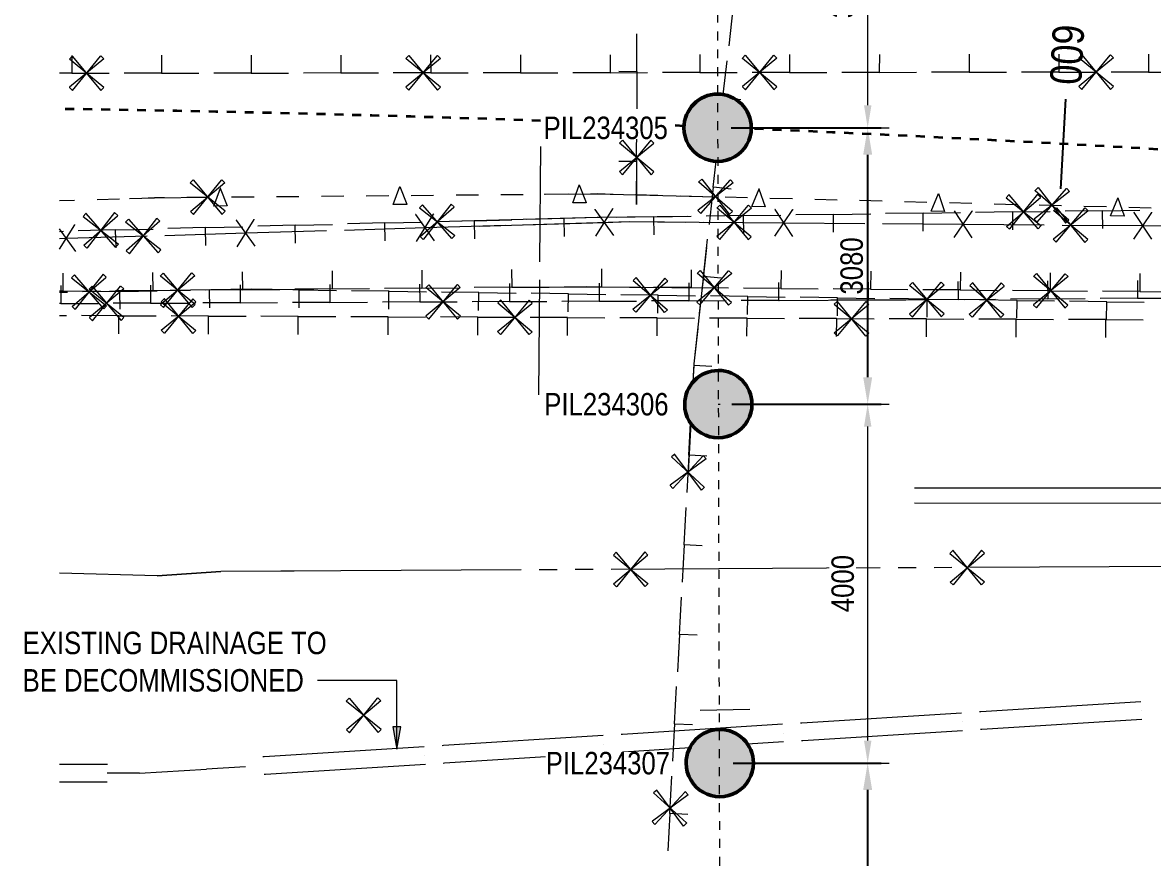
# Model space of a CAD drawing. Header units: metres. Extents: x 565 to 597, y 2 to 1696.
# Drawn here: x 569.03 to 581.63, y 1670.31 to 1679.62 of the extents above; entities that cross this region are included whole.
import ezdxf

# ---------------------------------------------------------------- set-up
doc = ezdxf.new("R2010")
doc.units = ezdxf.units.M
for name, pattern in [('ControlLine', [0.02, 0.0125, -0.0025, 0.0025, -0.0025]), ('JacobsDash', [0.0045, 0.003, -0.0015]), ('JacobsGridLine', [0.0145, 0.01, -0.001, 0.0025, -0.001])]:
    doc.linetypes.add(name, pattern=pattern)
doc.layers.get('Defpoints').update_dxf_attribs({"color": 41})
for name, color, linetype, lineweight in [('D-BDGE', 7, 'Continuous', 13), ('D-BDGE-FNDN', 7, 'Continuous', 50), ('D-BDGE-FNDN-PILE-CONC', 7, 'Continuous', 50), ('D-ENHA-GEN-LINE', 7, 'Continuous', 9), ('D-ENHA-GEN-LINE-GRIDS', 7, 'Continuous', 9), ('D-ENHA-TEXT', 7, 'Continuous', 9), ('D-ENHA-TEXT-DIMS', 7, 'Continuous', 9), ('D-ENHA-TEXT-TAG', 7, 'Continuous', 18)]:
    doc.layers.add(name, color=color, linetype=linetype, lineweight=lineweight)
doc.styles.add('Arial Narrow', font='ARIALN.TTF', dxfattribs={"height": 0.35})
doc.styles.add('Arial Narrow_1', font='ARIALN.TTF', dxfattribs={"height": 0.25})
doc.dimstyles.new('____ddd____', dxfattribs={"dimscale": 0.3048, "dimtxt": 0.255858, "dimasz": 0.984252, "dimexe": 0.492126, "dimexo": 0.328084, "dimgap": 0.164042, "dimtad": 1, "dimdec": 0, "dimlfac": 1000, "dimzin": 0, "dimdsep": 46, "dimtxsty": 'Arial Narrow_1', "dimsah": 1, "dimcen": 0.09, "dimaunit": 1, "dimadec": 4, "dimazin": 0, "dimtfac": 1, "dimtdec": 4, "dimtix": 1, "dimtmove": 0, "dimatfit": 3, "dimfxl": 1, "dimtvp": 1, "dimtolj": 1, "dimtzin": 0, "dimarcsym": 2})
doc.dimstyles.new('Dimension_Standard_O__mm_', dxfattribs={"dimscale": 0.3048, "dimtxt": 0.255858, "dimasz": 0.82021, "dimexe": 0.787402, "dimexo": 0.492126, "dimgap": 0.492126, "dimtad": 1, "dimdec": 0, "dimlfac": 1000, "dimzin": 0, "dimdsep": 46, "dimtxsty": 'Arial Narrow_1', "dimsah": 1, "dimcen": 0.09, "dimaunit": 1, "dimadec": 4, "dimazin": 0, "dimtfac": 1, "dimtdec": 4, "dimtix": 1, "dimtmove": 0, "dimatfit": 3, "dimfxl": 1, "dimtvp": 1, "dimtfill": 1, "dimtolj": 1, "dimtzin": 0, "dimlwd": 18, "dimlwe": 18, "dimarcsym": 2})

# ---------------------------------------------------------------- blocks, each defined once
blk = doc.blocks.new('T2DPAA-T2D-PWA-RW-M2D-000002_ControlLinesMinor_rvt-1-DRG-2871051 - FOUNDATION LAYOUT')
at = {"layer": 'D-BDGE', "color": 150, "linetype": 'ControlLine', "lineweight": 35, "true_color": 0x0080ff}
for start, end in [(87.72098, 89.14591), (84.59299, 87.56794)]:
    blk.add_arc((565.271, 1398.69), 280, start, end, dxfattribs=at)
at = {"layer": 'D-ENHA-GEN-LINE', "color": 150, "lineweight": 25, "true_color": 0x0080ff}
blk.add_line((580.656, 1678.768), (580.601, 1677.769), dxfattribs=at)
at = {"layer": 'D-ENHA-GEN-LINE', "color": 150, "lineweight": 18, "true_color": 0x0080ff, "insert": (580.866, 1679.589), "char_height": 0.35, "width": 0.81772, "attachment_point": 1, "rotation": 266.8559, "style": 'Arial Narrow'}
blk.add_mtext('600', dxfattribs=at)
blk = doc.blocks.new('T2DPAA-T2D-PWA-SU-M2D-000003_250_dwg-40806560-DRG-2871051 - FOUNDATION LAYOUT')
at = {"color": 31, "lineweight": 18, "true_color": 0xffc388}
for p, q in [((22.499, 1587.647), (22.488, 1587.23)), ((27.175, 1587.325), (27.59, 1587.36)), ((21.49, 1586.864), (21.457, 1587.279)), ((25.182, 1587.159), (25.597, 1587.193)), ((26.178, 1587.242), (26.593, 1587.277)), ((22.473, 1586.685), (22.483, 1587.064)), ((24.185, 1587.075), (24.6, 1587.11)), ((22.192, 1586.909), (22.607, 1586.943)), ((23.189, 1586.992), (23.604, 1587.027)), ((21.196, 1586.825), (21.611, 1586.86)), ((19.203, 1586.658), (19.618, 1586.693)), ((20.199, 1586.742), (20.615, 1586.777)), ((18.206, 1586.575), (18.622, 1586.61)), ((22.672, 1586.642), (22.613, 1586.644)), ((16.213, 1586.408), (16.629, 1586.443)), ((17.21, 1586.492), (17.625, 1586.526)), ((15.217, 1586.325), (15.632, 1586.36)), ((21.571, 1585.867), (21.538, 1586.283)), ((26.791, 1585.743), (26.376, 1585.703)), ((22.445, 1585.648), (22.434, 1585.231)), ((24.8, 1585.552), (24.385, 1585.512)), ((25.795, 1585.647), (25.381, 1585.608)), ((23.805, 1585.456), (23.39, 1585.416)), ((22.809, 1585.36), (22.394, 1585.32)), ((21.814, 1585.264), (21.399, 1585.224)), ((19.825, 1585.056), (19.411, 1585.011)), ((18.831, 1584.949), (18.416, 1584.904)), ((17.837, 1584.841), (17.422, 1584.796)), ((26.281, 1584.805), (26.697, 1584.836)), ((27.26, 1584.802), (27.675, 1584.839)), ((27.278, 1584.879), (27.694, 1584.909)), ((16.842, 1584.733), (16.428, 1584.688)), ((24.287, 1584.659), (24.702, 1584.689)), ((25.284, 1584.732), (25.699, 1584.762)), ((25.924, 1584.668), (25.508, 1584.64)), ((26.264, 1584.714), (26.679, 1584.751)), ((26.921, 1584.736), (26.506, 1584.708)), ((15.226, 1584.558), (15.268, 1584.563)), ((15.848, 1584.625), (15.434, 1584.581)), ((22.292, 1584.512), (22.708, 1584.542)), ((22.419, 1584.648), (22.407, 1584.232)), ((23.289, 1584.585), (23.705, 1584.616)), ((24.926, 1584.601), (24.51, 1584.572)), ((25.268, 1584.625), (25.683, 1584.662)), ((22.931, 1584.465), (22.515, 1584.437)), ((23.275, 1584.45), (23.691, 1584.486)), ((23.928, 1584.533), (23.513, 1584.505)), ((25.931, 1584.458), (25.516, 1584.425)), ((26.928, 1584.536), (26.513, 1584.504)), ((19.303, 1584.26), (19.718, 1584.298)), ((20.299, 1584.351), (20.714, 1584.388)), ((20.936, 1584.33), (20.52, 1584.302)), ((21.283, 1584.277), (21.698, 1584.313)), ((21.933, 1584.398), (21.517, 1584.369)), ((22.279, 1584.364), (22.694, 1584.4)), ((23.937, 1584.301), (23.522, 1584.269)), ((24.934, 1584.38), (24.519, 1584.347)), ((18.307, 1584.169), (18.722, 1584.207)), ((18.94, 1584.195), (18.524, 1584.166)), ((19.938, 1584.262), (19.522, 1584.234)), ((20.287, 1584.19), (20.702, 1584.227)), ((22.941, 1584.223), (22.525, 1584.191)), ((16.946, 1584.045), (16.531, 1584.004)), ((17.311, 1584.078), (17.726, 1584.116)), ((17.943, 1584.127), (17.527, 1584.099)), ((18.294, 1584.017), (18.71, 1584.053)), ((19.291, 1584.104), (19.706, 1584.14)), ((20.947, 1584.067), (20.531, 1584.034)), ((21.944, 1584.145), (21.528, 1584.112)), ((15.32, 1583.897), (15.735, 1583.934)), ((15.951, 1583.947), (15.536, 1583.907)), ((16.315, 1583.987), (16.73, 1584.025)), ((17.298, 1583.931), (17.713, 1583.967)), ((19.95, 1583.988), (19.535, 1583.956)), ((15.282, 1583.882), (15.37, 1583.89)), ((15.306, 1583.757), (15.721, 1583.793)), ((16.302, 1583.844), (16.717, 1583.88)), ((17.956, 1583.832), (17.541, 1583.799)), ((18.953, 1583.91), (18.538, 1583.877)), ((15.962, 1583.675), (15.547, 1583.642)), ((16.959, 1583.753), (16.544, 1583.721)), ((15.303, 1583.623), (15.381, 1583.629)), ((22.422, 1582.649), (22.434, 1582.233)), ((22.451, 1581.65), (22.463, 1581.233)), ((22.479, 1580.65), (22.491, 1580.233)), ((22.508, 1579.65), (22.52, 1579.234)), ((22.537, 1578.651), (22.549, 1578.234))]:
    blk.add_line(p, q, dxfattribs=at)
at = {"color": 161, "lineweight": 18, "true_color": 0x88a5ff}
for p, q in [((20.49, 1585.941), (20.585, 1584.66)), ((20.6, 1584.461), (20.695, 1583.181))]:
    blk.add_line(p, q, dxfattribs=at)
at = {"color": 23, "lineweight": 18, "true_color": 0xd58888}
for p, q in [((27.08, 1585.806), (27.329, 1585.82)), ((24.584, 1585.664), (24.833, 1585.678)), ((25.083, 1585.692), (25.332, 1585.707)), ((25.582, 1585.721), (25.832, 1585.735)), ((26.081, 1585.749), (26.331, 1585.763)), ((26.58, 1585.777), (26.83, 1585.792)), ((22.587, 1585.55), (22.836, 1585.565)), ((23.086, 1585.579), (23.336, 1585.593)), ((23.585, 1585.607), (23.835, 1585.621)), ((24.084, 1585.636), (24.334, 1585.65)), ((20.591, 1585.417), (20.84, 1585.44)), ((21.588, 1585.494), (21.838, 1585.508)), ((22.088, 1585.522), (22.337, 1585.536)), ((19.098, 1585.28), (19.347, 1585.303)), ((19.596, 1585.326), (19.845, 1585.349)), ((20.094, 1585.372), (20.342, 1585.394)), ((18.102, 1585.189), (18.351, 1585.212)), ((18.6, 1585.235), (18.849, 1585.258)), ((16.608, 1585.053), (16.857, 1585.075)), ((17.106, 1585.098), (17.355, 1585.121)), ((17.604, 1585.144), (17.853, 1585.166)), ((15.198, 1584.9), (15.365, 1584.919)), ((15.614, 1584.947), (15.862, 1584.975)), ((15.424, 1584.349), (15.224, 1584.587))]:
    blk.add_line(p, q, dxfattribs=at)
at = {"color": 254, "lineweight": 18, "true_color": 0xffd2c3}
for p, q in [((29.508, 1582.863), (24.958, 1582.488)), ((24.969, 1582.327), (29.543, 1582.696))]:
    blk.add_line(p, q, dxfattribs=at)
at = {"color": 53, "lineweight": 18, "true_color": 0xc3c388}
for p, q in [((28.634, 1581.921), (25.645, 1581.658)), ((24.649, 1581.571), (21.661, 1581.308)), ((25.048, 1581.606), (24.848, 1581.588)), ((25.446, 1581.641), (25.247, 1581.623)), ((21.461, 1581.29), (21.262, 1581.273)), ((21.063, 1581.255), (20.864, 1581.238))]:
    blk.add_line(p, q, dxfattribs=at)
at = {"color": 213, "lineweight": 18, "true_color": 0xc388c3}
for p, q in [((27.679, 1580.225), (27.679, 1580.225)), ((25.7, 1579.936), (25.7, 1579.936)), ((23.721, 1579.648), (23.721, 1579.648)), ((23.735, 1579.55), (23.337, 1579.492)), ((21.742, 1579.359), (21.742, 1579.359)), ((19.763, 1579.07), (19.762, 1579.07)), ((17.783, 1578.781), (17.351, 1578.718)), ((16.245, 1578.682), (15.714, 1578.638)), ((16.612, 1578.613), (17.351, 1578.718)), ((16.612, 1578.613), (16.253, 1578.583)), ((16.261, 1578.485), (15.73, 1578.442))]:
    blk.add_line(p, q, dxfattribs=at)
at = {"color": 31, "lineweight": 18, "true_color": 0xffc388, "flags": 128}
for points in [[(26.161, 1587.441), (26.178, 1587.243), (26.178, 1587.242), (25.763, 1587.207)], [(27.158, 1587.525), (27.175, 1587.327), (27.175, 1587.325), (26.759, 1587.291)], [(25.165, 1587.358), (25.182, 1587.16), (25.182, 1587.159), (24.766, 1587.124)], [(23.172, 1587.191), (23.189, 1586.993), (23.189, 1586.992), (22.774, 1586.957)], [(24.169, 1587.275), (24.185, 1587.077), (24.185, 1587.075), (23.77, 1587.04)], [(22.176, 1587.108), (22.192, 1586.91), (22.192, 1586.909), (21.777, 1586.874)], [(20.183, 1586.941), (20.199, 1586.743), (20.199, 1586.742), (19.784, 1586.707)], [(21.179, 1587.024), (21.196, 1586.827), (21.196, 1586.825), (20.781, 1586.79)], [(19.186, 1586.858), (19.203, 1586.66), (19.203, 1586.658), (18.788, 1586.624)], [(21.291, 1586.848), (21.489, 1586.864), (21.49, 1586.864), (21.524, 1586.449)], [(17.193, 1586.691), (17.21, 1586.493), (17.21, 1586.492), (16.795, 1586.457)], [(18.19, 1586.774), (18.206, 1586.577), (18.206, 1586.575), (17.791, 1586.54)], [(16.197, 1586.608), (16.213, 1586.41), (16.213, 1586.408), (15.798, 1586.374)], [(15.2, 1586.524), (15.217, 1586.327), (15.217, 1586.325), (15.081, 1586.314)], [(22.645, 1585.642), (22.447, 1585.648), (22.445, 1585.648), (22.453, 1585.938)], [(21.372, 1585.851), (21.57, 1585.867), (21.571, 1585.867), (21.61, 1585.386)], [(25.814, 1585.448), (25.795, 1585.646), (25.795, 1585.647), (26.21, 1585.687)], [(26.81, 1585.544), (26.791, 1585.742), (26.791, 1585.743), (27.205, 1585.783)], [(24.819, 1585.353), (24.8, 1585.55), (24.8, 1585.552), (25.215, 1585.592)], [(23.824, 1585.257), (23.805, 1585.454), (23.805, 1585.456), (24.219, 1585.496)], [(21.833, 1585.065), (21.814, 1585.263), (21.814, 1585.264), (22.229, 1585.304)], [(22.828, 1585.161), (22.809, 1585.358), (22.809, 1585.36), (23.224, 1585.4)], [(21.233, 1585.208), (21.185, 1585.204), (20.819, 1585.164), (20.405, 1585.119)], [(19.846, 1584.857), (19.825, 1585.055), (19.825, 1585.056), (20.239, 1585.101)], [(20.84, 1584.965), (20.819, 1585.162), (20.819, 1585.164)], [(22.619, 1584.643), (22.42, 1584.648), (22.419, 1584.648), (22.43, 1585.065)], [(27.264, 1585.078), (27.278, 1584.88), (27.278, 1584.879), (26.863, 1584.848)], [(18.852, 1584.75), (18.831, 1584.947), (18.831, 1584.949), (19.245, 1584.993)], [(25.269, 1584.931), (25.284, 1584.733), (25.284, 1584.732), (24.868, 1584.701)], [(26.266, 1585.005), (26.281, 1584.807), (26.281, 1584.805), (25.865, 1584.775)], [(27.242, 1585.001), (27.26, 1584.804), (27.26, 1584.802), (26.845, 1584.765)], [(17.858, 1584.642), (17.837, 1584.839), (17.837, 1584.841), (18.251, 1584.886)], [(24.272, 1584.858), (24.286, 1584.66), (24.287, 1584.659), (23.871, 1584.628)], [(25.25, 1584.825), (25.268, 1584.627), (25.268, 1584.625), (24.853, 1584.588)], [(26.246, 1584.913), (26.264, 1584.715), (26.264, 1584.714), (25.849, 1584.677)], [(15.87, 1584.427), (15.848, 1584.624), (15.848, 1584.625), (16.263, 1584.67)], [(16.864, 1584.534), (16.843, 1584.732), (16.842, 1584.733), (17.257, 1584.778)], [(22.277, 1584.711), (22.292, 1584.513), (22.292, 1584.512), (21.876, 1584.481)], [(23.275, 1584.785), (23.289, 1584.587), (23.289, 1584.585), (22.874, 1584.555)], [(24.254, 1584.736), (24.271, 1584.539), (24.272, 1584.537), (23.857, 1584.501)], [(25.937, 1584.469), (25.924, 1584.667), (25.924, 1584.668), (26.339, 1584.696)], [(26.935, 1584.536), (26.922, 1584.734), (26.921, 1584.736), (27.337, 1584.764)], [(20.281, 1584.55), (20.299, 1584.352), (20.299, 1584.351), (19.884, 1584.313)], [(21.28, 1584.638), (21.295, 1584.44), (21.295, 1584.439)], [(22.262, 1584.563), (22.279, 1584.365), (22.279, 1584.364), (21.864, 1584.328)], [(23.258, 1584.65), (23.275, 1584.452), (23.275, 1584.45), (22.86, 1584.414)], [(23.942, 1584.333), (23.929, 1584.531), (23.928, 1584.533), (24.344, 1584.561)], [(24.272, 1584.537), (24.37, 1584.546), (24.687, 1584.574)], [(24.94, 1584.401), (24.926, 1584.599), (24.926, 1584.601), (25.342, 1584.629)], [(26.944, 1584.337), (26.928, 1584.535), (26.928, 1584.536), (27.344, 1584.569)], [(19.285, 1584.459), (19.303, 1584.261), (19.303, 1584.26), (18.888, 1584.222)], [(21.266, 1584.476), (21.283, 1584.279), (21.283, 1584.277), (20.868, 1584.241)], [(20.88, 1584.404), (21.132, 1584.427), (21.295, 1584.439), (21.71, 1584.469)], [(21.947, 1584.198), (21.933, 1584.396), (21.933, 1584.398), (22.349, 1584.426)], [(22.944, 1584.266), (22.931, 1584.464), (22.931, 1584.465), (23.347, 1584.493)], [(25.947, 1584.259), (25.931, 1584.457), (25.931, 1584.458), (26.347, 1584.491)], [(18.289, 1584.368), (18.307, 1584.171), (18.307, 1584.169), (17.892, 1584.131)], [(19.273, 1584.303), (19.291, 1584.105), (19.291, 1584.104), (18.876, 1584.068)], [(20.27, 1584.39), (20.287, 1584.192), (20.287, 1584.19), (19.872, 1584.154)], [(19.951, 1584.063), (19.938, 1584.261), (19.938, 1584.262), (20.354, 1584.29)], [(20.949, 1584.13), (20.936, 1584.328), (20.936, 1584.33), (21.351, 1584.358)], [(23.953, 1584.102), (23.938, 1584.3), (23.937, 1584.301), (24.353, 1584.334)], [(24.95, 1584.18), (24.934, 1584.378), (24.934, 1584.38), (25.35, 1584.412)], [(16.297, 1584.187), (16.315, 1583.989), (16.315, 1583.987), (15.9, 1583.95)], [(17.293, 1584.277), (17.311, 1584.08), (17.311, 1584.078), (16.896, 1584.04)], [(18.277, 1584.216), (18.294, 1584.019), (18.294, 1584.017), (17.879, 1583.981)], [(18.954, 1583.995), (18.94, 1584.193), (18.94, 1584.195), (19.356, 1584.223)], [(21.959, 1583.945), (21.944, 1584.143), (21.944, 1584.145), (22.359, 1584.177)], [(22.956, 1584.024), (22.941, 1584.222), (22.941, 1584.223), (23.356, 1584.256)], [(15.301, 1584.096), (15.319, 1583.898), (15.32, 1583.897), (15.281, 1583.893)], [(16.285, 1584.043), (16.302, 1583.845), (16.302, 1583.844), (15.887, 1583.808)], [(17.281, 1584.13), (17.298, 1583.932), (17.298, 1583.931), (16.883, 1583.894)], [(16.966, 1583.846), (16.946, 1584.044), (16.946, 1584.045), (17.361, 1584.086)], [(17.956, 1583.927), (17.943, 1584.125), (17.943, 1584.127), (18.358, 1584.155)], [(20.963, 1583.867), (20.947, 1584.065), (20.947, 1584.067), (21.362, 1584.099)], [(22.403, 1584.065), (22.392, 1583.668), (22.393, 1583.649), (22.398, 1583.463)], [(15.289, 1583.957), (15.306, 1583.759), (15.306, 1583.757), (15.292, 1583.756)], [(15.97, 1583.748), (15.951, 1583.946), (15.951, 1583.947), (16.366, 1583.988)], [(18.969, 1583.71), (18.953, 1583.908), (18.953, 1583.91), (19.368, 1583.942)], [(19.966, 1583.789), (19.95, 1583.987), (19.95, 1583.988), (20.365, 1584.021)], [(16.975, 1583.554), (16.959, 1583.752), (16.959, 1583.753), (17.375, 1583.786)], [(17.972, 1583.632), (17.956, 1583.83), (17.956, 1583.832), (18.372, 1583.864)], [(15.978, 1583.476), (15.963, 1583.673), (15.962, 1583.675), (16.378, 1583.708)], [(22.593, 1583.654), (22.394, 1583.649), (22.393, 1583.649)], [(22.622, 1582.655), (22.423, 1582.649), (22.422, 1582.649), (22.411, 1583.007)], [(22.651, 1581.655), (22.452, 1581.65), (22.451, 1581.65), (22.439, 1582.066)], [(22.679, 1580.656), (22.481, 1580.65), (22.479, 1580.65), (22.467, 1581.066)], [(22.708, 1579.656), (22.51, 1579.65), (22.508, 1579.65), (22.496, 1580.067)], [(22.737, 1578.657), (22.539, 1578.651), (22.537, 1578.651), (22.525, 1579.067)]]:
    blk.add_lwpolyline(points, dxfattribs=at)
at = {"color": 23, "lineweight": 18, "true_color": 0xd58888, "flags": 128}
for points in [[(26.886, 1585.695), (26.949, 1585.897), (26.949, 1585.899), (27.035, 1585.705), (27.035, 1585.703)], [(24.889, 1585.581), (24.952, 1585.784), (24.952, 1585.785), (25.038, 1585.591), (25.038, 1585.59)], [(20.899, 1585.345), (20.956, 1585.549), (20.956, 1585.551), (21.049, 1585.36), (21.049, 1585.359)], [(22.892, 1585.468), (22.956, 1585.67), (22.955, 1585.672), (23.042, 1585.478), (23.042, 1585.476)], [(18.908, 1585.163), (18.964, 1585.367), (18.964, 1585.369), (19.057, 1585.178), (19.057, 1585.176)], [(16.916, 1584.98), (16.973, 1585.185), (16.972, 1585.186), (17.065, 1584.996), (17.065, 1584.994)]]:
    blk.add_lwpolyline(points, close=True, dxfattribs=at)
for points in [[(26.355, 1585.547), (27.252, 1585.614), (28.15, 1585.68)], [(27.364, 1585.471), (27.143, 1585.753), (27.141, 1585.756)], [(27.163, 1585.457), (27.339, 1585.768), (27.342, 1585.771)], [(25.369, 1585.323), (25.149, 1585.605), (25.146, 1585.607)], [(25.168, 1585.308), (25.345, 1585.62), (25.347, 1585.622)], [(21.089, 1585.463), (21.164, 1585.47), (21.339, 1585.479)], [(23.375, 1585.174), (23.154, 1585.456), (23.152, 1585.458)], [(23.174, 1585.159), (23.351, 1585.471), (23.353, 1585.473)], [(24.36, 1585.398), (25.258, 1585.465), (26.155, 1585.532)], [(21.186, 1584.997), (21.351, 1585.315), (21.353, 1585.318)], [(22.366, 1585.249), (23.263, 1585.316), (24.161, 1585.383)], [(20.375, 1585.057), (21.27, 1585.157), (21.548, 1585.189), (22.166, 1585.235)], [(21.387, 1585.019), (21.156, 1585.293), (21.153, 1585.295)], [(19.399, 1584.796), (19.168, 1585.07), (19.165, 1585.072)], [(19.199, 1584.774), (19.364, 1585.092), (19.366, 1585.094)], [(16.111, 1585.004), (16.248, 1585.02), (16.359, 1585.03)], [(18.388, 1584.833), (19.282, 1584.934), (20.177, 1585.034)], [(16.4, 1584.61), (17.295, 1584.711), (18.189, 1584.811)], [(17.412, 1584.573), (17.181, 1584.846), (17.178, 1584.848)], [(17.211, 1584.55), (17.376, 1584.868), (17.378, 1584.871)], [(15.232, 1584.479), (15.307, 1584.487), (16.202, 1584.588)], [(15.242, 1584.362), (15.389, 1584.645), (15.391, 1584.648)]]:
    blk.add_lwpolyline(points, dxfattribs=at)
at = {"color": 53, "lineweight": 18, "true_color": 0xc3c388, "flags": 128}
blk.add_lwpolyline([(20.665, 1581.22), (17.328, 1580.927), (16.625, 1580.822), (15.539, 1580.762)], dxfattribs=at)
at = {"color": 213, "lineweight": 18, "true_color": 0xc388c3, "flags": 128}
for points in [[(27.665, 1580.323), (25.898, 1580.065), (25.884, 1580.063)], [(25.686, 1580.034), (23.919, 1579.776), (23.905, 1579.774)], [(27.693, 1580.128), (25.926, 1579.87), (25.912, 1579.868)], [(25.714, 1579.839), (23.947, 1579.581), (23.933, 1579.579)], [(23.706, 1579.745), (21.939, 1579.487), (21.926, 1579.485)], [(21.727, 1579.456), (19.96, 1579.198), (19.946, 1579.196)], [(22.7, 1579.399), (21.968, 1579.292), (21.954, 1579.29)], [(21.756, 1579.261), (19.989, 1579.003), (19.975, 1579.001)], [(19.748, 1579.167), (17.981, 1578.909), (17.967, 1578.907)], [(19.777, 1578.972), (18.01, 1578.715), (17.996, 1578.713)]]:
    blk.add_lwpolyline(points, dxfattribs=at)
blk = doc.blocks.new('T2DPAA-T2D-PWA-SU-M2D-000001_ExistingUtilities_rvt-1-DRG-2871051 - FOUNDATION LAYOUT')
at = {"color": 9, "lineweight": 18, "true_color": 0xc3c3c3, "rotation": 355.285451560958}
blk.add_blockref('T2DPAA-T2D-PWA-SU-M2D-000003_250_dwg-40806560-DRG-2871051 - FOUNDATION LAYOUT', (424.033, 99.349), dxfattribs=at)
blk = doc.blocks.new('T2DPAA-T2D-C3S-SD-XRF-100099_250_dwg-40820996-DRG-2871051 - FOUNDATION LAYOUT')
at = {"lineweight": 18}
for p, q in [((133.129, 3187.23), (133.68, 3187.284)), ((129.397, 3186.863), (129.397, 3186.863))]:
    blk.add_line(p, q, dxfattribs=at)
at = {"lineweight": 18, "flags": 128}
for points in [[(129.189, 3187.003), (129.219, 3187.039), (129.571, 3186.69), (129.575, 3186.687), (129.604, 3186.723), (129.193, 3187)], [(129.537, 3187.071), (129.573, 3187.041), (129.223, 3186.689), (129.221, 3186.685), (129.257, 3186.656), (129.534, 3187.067)]]:
    blk.add_lwpolyline(points, close=True, dxfattribs=at)
blk = doc.blocks.new('T2DPAA-T2D-PWC-SD-M2D-100001_ProposedDrainage_rvt-1-DRG-2871051 - FOUNDATION LAYOUT')
at = {"lineweight": 18, "rotation": 355.285451560958}
blk.add_blockref('T2DPAA-T2D-C3S-SD-XRF-100099_250_dwg-40820996-DRG-2871051 - FOUNDATION LAYOUT', (181.942, -1493.544), dxfattribs=at)
blk = doc.blocks.new('T2DPAA-T2D-C3S-UT-XRF-100124_250_dwg-40819921-DRG-2871051 - FOUNDATION LAYOUT')
at = {"lineweight": 18}
for p, q in [((221.301, 69.421), (221.301, 69.421)), ((217.564, 69.109), (217.564, 69.109)), ((213.827, 68.796), (213.827, 68.796)), ((210.09, 68.483), (210.09, 68.483)), ((216.318, 67.53), (216.276, 68.053)), ((220.622, 67.803), (220.622, 67.803)), ((220.932, 67.902), (220.932, 67.902)), ((221.158, 67.698), (221.158, 67.698)), ((220.998, 66.95), (220.998, 66.95)), ((220.295, 66.79), (220.295, 66.79)), ((210.391, 66.752), (210.391, 66.752)), ((210.867, 66.728), (210.867, 66.728)), ((216.554, 66.536), (216.554, 66.536)), ((218.809, 66.459), (218.809, 66.459)), ((214.258, 66.271), (214.258, 66.271)), ((215.07, 66.165), (215.07, 66.165)), ((211.3, 66.157), (211.301, 66.157)), ((210.522, 65.946), (210.522, 65.946)), ((211.332, 65.871), (211.332, 65.871)), ((217.119, 65.152), (217.135, 64.605)), ((220.323, 63.8), (220.323, 63.8)), ((216.587, 63.472), (216.587, 63.472)), ((212.851, 63.143), (212.036, 63.071)), ((211.333, 62.967), (212.036, 63.071)), ((211.333, 62.967), (210.247, 62.906)), ((217.243, 60.857), (217.243, 60.857))]:
    blk.add_line(p, q, dxfattribs=at)
at = {"lineweight": 18, "flags": 128}
for points in [[(221.096, 69.564), (221.126, 69.6), (221.473, 69.245), (221.476, 69.242), (221.506, 69.278), (221.099, 69.561)], [(221.444, 69.626), (221.48, 69.596), (221.125, 69.249), (221.122, 69.246), (221.158, 69.216), (221.441, 69.623)], [(217.707, 69.314), (217.743, 69.284), (217.388, 68.937), (217.385, 68.934), (217.421, 68.903), (217.704, 69.311)], [(217.359, 69.252), (217.389, 69.287), (217.736, 68.933), (217.739, 68.93), (217.769, 68.966), (217.362, 69.249)], [(213.622, 68.939), (213.652, 68.975), (213.999, 68.62), (214.002, 68.617), (214.032, 68.653), (213.625, 68.936)], [(213.97, 69.001), (214.006, 68.971), (213.651, 68.624), (213.648, 68.621), (213.684, 68.591), (213.967, 68.998)], [(210.233, 68.689), (210.269, 68.658), (209.914, 68.312), (209.911, 68.308), (209.947, 68.278), (210.23, 68.685)], [(209.885, 68.626), (209.915, 68.662), (210.262, 68.307), (210.265, 68.305), (210.295, 68.34), (209.888, 68.624)], [(216.071, 68.197), (216.101, 68.232), (216.447, 67.877), (216.451, 67.874), (216.481, 67.91), (216.074, 68.194)], [(216.133, 67.848), (216.097, 67.879), (216.452, 68.225), (216.455, 68.228), (216.419, 68.258), (216.135, 67.852)], [(220.731, 68.05), (220.762, 68.085), (221.1, 67.721), (221.103, 67.718), (221.134, 67.753), (220.734, 68.047)], [(221.081, 68.103), (221.116, 68.072), (220.752, 67.735), (220.749, 67.732), (220.784, 67.7), (221.078, 68.1)], [(220.829, 67.663), (220.799, 67.627), (220.448, 67.977), (220.445, 67.98), (220.415, 67.944), (220.826, 67.666)], [(220.482, 67.596), (220.446, 67.626), (220.796, 67.977), (220.799, 67.981), (220.762, 68.011), (220.484, 67.6)], [(216.987, 67.837), (217.018, 67.872), (217.356, 67.508), (217.359, 67.506), (217.39, 67.541), (216.99, 67.834)], [(217.337, 67.89), (217.372, 67.859), (217.008, 67.522), (217.005, 67.519), (217.04, 67.488), (217.334, 67.887)], [(220.954, 67.843), (220.984, 67.879), (221.328, 67.521), (221.331, 67.518), (221.362, 67.554), (220.957, 67.84)], [(221.302, 67.902), (221.338, 67.872), (220.98, 67.528), (220.977, 67.525), (221.013, 67.494), (221.3, 67.899)], [(217.214, 67.564), (217.245, 67.6), (217.588, 67.242), (217.591, 67.239), (217.622, 67.275), (217.217, 67.562)], [(217.563, 67.624), (217.598, 67.593), (217.24, 67.249), (217.238, 67.246), (217.273, 67.216), (217.56, 67.62)], [(211.689, 67.425), (211.725, 67.395), (211.373, 67.045), (211.37, 67.042), (211.406, 67.012), (211.686, 67.421)], [(211.341, 67.36), (211.371, 67.396), (211.72, 67.044), (211.724, 67.041), (211.754, 67.077), (211.344, 67.357)], [(214.327, 67.018), (214.298, 66.982), (213.943, 67.328), (213.939, 67.33), (213.91, 67.294), (214.324, 67.021)], [(213.981, 66.947), (213.944, 66.977), (214.29, 67.332), (214.293, 67.335), (214.257, 67.365), (213.984, 66.95)], [(220.794, 67.095), (220.824, 67.131), (221.168, 66.773), (221.171, 66.77), (221.201, 66.805), (220.797, 67.093)], [(221.143, 67.154), (221.178, 67.124), (220.82, 66.78), (220.817, 66.777), (220.853, 66.747), (221.14, 67.151)], [(210.599, 66.614), (210.57, 66.578), (210.214, 66.924), (210.211, 66.926), (210.182, 66.89), (210.596, 66.617)], [(210.253, 66.543), (210.216, 66.573), (210.562, 66.928), (210.565, 66.931), (210.528, 66.961), (210.255, 66.547)], [(211.004, 66.937), (211.04, 66.908), (210.696, 66.551), (210.693, 66.547), (210.73, 66.518), (211.001, 66.933)], [(219.423, 66.881), (219.453, 66.917), (219.802, 66.564), (219.805, 66.561), (219.835, 66.597), (219.426, 66.878)], [(219.771, 66.945), (219.807, 66.915), (219.454, 66.566), (219.451, 66.563), (219.487, 66.533), (219.768, 66.942)], [(220.498, 66.644), (220.467, 66.608), (220.126, 66.969), (220.123, 66.971), (220.092, 66.936), (220.495, 66.647)], [(220.149, 66.587), (220.114, 66.618), (220.474, 66.959), (220.476, 66.962), (220.441, 66.993), (220.152, 66.59)], [(210.657, 66.865), (210.687, 66.901), (211.043, 66.557), (211.047, 66.554), (211.076, 66.59), (210.661, 66.862)], [(217.054, 66.82), (217.084, 66.856), (217.428, 66.498), (217.431, 66.495), (217.462, 66.53), (217.057, 66.818)], [(217.403, 66.879), (217.438, 66.849), (217.08, 66.505), (217.077, 66.502), (217.113, 66.472), (217.4, 66.876)], [(216.757, 66.39), (216.726, 66.355), (216.385, 66.715), (216.381, 66.718), (216.351, 66.682), (216.753, 66.393)], [(216.407, 66.333), (216.372, 66.364), (216.732, 66.705), (216.735, 66.708), (216.7, 66.739), (216.41, 66.336)], [(218.665, 66.254), (218.629, 66.285), (218.986, 66.63), (218.989, 66.633), (218.953, 66.663), (218.668, 66.258)], [(219.014, 66.315), (218.983, 66.279), (218.638, 66.636), (218.635, 66.638), (218.604, 66.603), (219.01, 66.318)], [(214.053, 66.413), (214.083, 66.449), (214.431, 66.096), (214.434, 66.093), (214.464, 66.129), (214.056, 66.41)], [(214.401, 66.477), (214.436, 66.447), (214.083, 66.099), (214.08, 66.095), (214.116, 66.065), (214.398, 66.473)], [(211.094, 66.299), (211.124, 66.335), (211.474, 65.983), (211.477, 65.98), (211.507, 66.016), (211.097, 66.296)], [(211.442, 66.364), (211.478, 66.334), (211.126, 65.984), (211.123, 65.981), (211.159, 65.951), (211.439, 66.36)], [(215.275, 66.021), (215.245, 65.986), (214.899, 66.342), (214.896, 66.345), (214.866, 66.309), (215.272, 66.024)], [(214.926, 65.961), (214.891, 65.991), (215.247, 66.336), (215.25, 66.339), (215.214, 66.37), (214.929, 65.964)], [(210.524, 65.918), (210.495, 65.882), (210.143, 66.232), (210.139, 66.234), (210.11, 66.198), (210.521, 65.921)], [(210.177, 65.851), (210.141, 65.881), (210.49, 66.233), (210.493, 66.236), (210.457, 66.266), (210.18, 65.854)], [(210.317, 66.088), (210.347, 66.124), (210.695, 65.771), (210.698, 65.768), (210.728, 65.804), (210.32, 66.086)], [(210.665, 66.152), (210.701, 66.122), (210.347, 65.774), (210.344, 65.77), (210.38, 65.74), (210.662, 66.149)], [(211.537, 65.727), (211.506, 65.692), (211.161, 66.048), (211.158, 66.051), (211.127, 66.015), (211.533, 65.73)], [(211.188, 65.667), (211.152, 65.697), (211.509, 66.042), (211.512, 66.046), (211.476, 66.076), (211.191, 65.67)], [(217.332, 64.451), (217.3, 64.417), (216.973, 64.79), (216.97, 64.793), (216.938, 64.759), (217.329, 64.454)], [(217.289, 64.802), (217.323, 64.77), (216.95, 64.443), (216.947, 64.44), (216.981, 64.408), (217.286, 64.799)], [(220.529, 63.658), (220.498, 63.622), (220.15, 63.975), (220.147, 63.978), (220.117, 63.942), (220.525, 63.661)], [(220.181, 63.594), (220.145, 63.624), (220.498, 63.973), (220.501, 63.976), (220.465, 64.006), (220.183, 63.597)], [(216.793, 63.33), (216.763, 63.294), (216.414, 63.647), (216.411, 63.65), (216.381, 63.614), (216.79, 63.332)], [(216.445, 63.266), (216.409, 63.296), (216.762, 63.644), (216.765, 63.647), (216.729, 63.678), (216.448, 63.269)], [(217.441, 60.703), (217.408, 60.669), (217.081, 61.042), (217.078, 61.045), (217.046, 61.011), (217.438, 60.706)], [(217.397, 61.054), (217.431, 61.022), (217.058, 60.695), (217.055, 60.692), (217.089, 60.659), (217.394, 61.051)]]:
    blk.add_lwpolyline(points, close=True, dxfattribs=at)
for points in [[(215.282, 67.56), (215.872, 67.614), (217.188, 67.689)], [(216.889, 67.444), (215.893, 67.348), (214.119, 67.156)], [(214.593, 67.146), (216.256, 67.333), (217.418, 67.42)], [(210.682, 67.133), (210.956, 67.164), (211.547, 67.218)], [(217.135, 67.116), (217.1, 65.812), (217.106, 65.608)], [(215.035, 66.498), (215.84, 66.571), (217.258, 66.675)], [(217.994, 66.596), (219.078, 66.69), (219.629, 66.739)], [(212.812, 66.282), (212.115, 66.235), (210.317, 66.058)]]:
    blk.add_lwpolyline(points, dxfattribs=at)
blk = doc.blocks.new('T2DPAA-T2D-PWC-UT-M2D-100001_ProposedUtilities_rvt-1-DRG-2871051 - FOUNDATION LAYOUT')
at = {"lineweight": 18, "rotation": 355.285451560958}
blk.add_blockref('T2DPAA-T2D-C3S-UT-XRF-100124_250_dwg-40819921-DRG-2871051 - FOUNDATION LAYOUT', (354.739, 1628.072), dxfattribs=at)
blk = doc.blocks.new('01_SFO_FRP_Pile_CastInPlace_CS - CAST-IN-PLACE PILE - 0750-7668704-DRG-2871051 - FOUNDATION LAYOUT')
at = {"layer": 'D-BDGE-FNDN', "linetype": 'JacobsDash', "lineweight": 18, "true_color": 0xc0c0c0}
blk.add_hatch(color=9, dxfattribs=at).paths.add_polyline_path([(0.375, 0), (0.369, 0.065), (0.352, 0.128), (0.325, 0.187), (0.287, 0.241), (0.241, 0.287), (0.187, 0.325), (0.128, 0.352), (0.065, 0.369), (0, 0.375), (-0.065, 0.369), (-0.128, 0.352), (-0.188, 0.325), (-0.241, 0.287), (-0.287, 0.241), (-0.325, 0.187), (-0.352, 0.128), (-0.369, 0.065), (-0.375, 0), (-0.369, -0.065), (-0.352, -0.128), (-0.325, -0.188), (-0.287, -0.241), (-0.241, -0.287), (-0.188, -0.325), (-0.128, -0.352), (-0.065, -0.369), (0, -0.375), (0.065, -0.369), (0.128, -0.352), (0.187, -0.325), (0.241, -0.287), (0.287, -0.241), (0.325, -0.188), (0.352, -0.128), (0.369, -0.065)])
at = {"layer": 'D-BDGE-FNDN-PILE-CONC'}
for start, end in [(90, 270), (270, 90)]:
    blk.add_arc((0, 0), 0.375, start, end, dxfattribs=at)
blk = doc.blocks.new('DIMBLOCK6-DRG-2871051 - FOUNDATION LAYOUT')
at = {"layer": 'D-ENHA-TEXT-DIMS', "color": 0, "lineweight": 18, "transparency": 16777216}
for p, q in [((576.986, 1675.369), (578.691, 1675.369)), ((578.451, 1671.619), (578.451, 1675.119)), ((577.003, 1671.369), (578.691, 1671.369))]:
    blk.add_line(p, q, dxfattribs=at)
at = {"layer": 'D-ENHA-TEXT-DIMS', "color": 0, "transparency": 16777216}
for points in [[(578.41, 1675.119), (578.493, 1675.119), (578.451, 1675.369)], [(578.41, 1671.619), (578.493, 1671.619), (578.451, 1671.369)]]:
    blk.add_solid(points, dxfattribs=at)
at = {"layer": 'Defpoints', "color": 0, "transparency": 16777216}
for p in [(576.836, 1675.369), (578.451, 1675.369), (576.853, 1671.369)]:
    blk.add_point(p, dxfattribs=at)
at = {"layer": 'D-ENHA-TEXT-DIMS', "color": 0, "lineweight": 18, "transparency": 16777216, "insert": (578.174, 1673.369), "char_height": 0.25, "width": 0.76026, "attachment_point": 5, "rotation": 90, "style": 'Arial Narrow_1', "bg_fill": 3, "box_fill_scale": 1.1, "bg_fill_color": 256, "bg_fill_true_color": 13158600, "bg_fill_transparency": 0}
blk.add_mtext('\\A1;4000', dxfattribs=at)
blk = doc.blocks.new('DIMBLOCK7-DRG-2871051 - FOUNDATION LAYOUT')
at = {"layer": 'D-ENHA-TEXT-DIMS', "color": 0, "lineweight": -2, "transparency": 16777216}
for p, q in [((576.929, 1678.449), (578.601, 1678.449)), ((578.451, 1675.669), (578.451, 1678.149)), ((576.936, 1675.369), (578.601, 1675.369))]:
    blk.add_line(p, q, dxfattribs=at)
at = {"layer": 'D-ENHA-TEXT-DIMS', "color": 0, "transparency": 16777216}
for points in [[(578.401, 1678.149), (578.501, 1678.149), (578.451, 1678.449)], [(578.401, 1675.669), (578.501, 1675.669), (578.451, 1675.369)]]:
    blk.add_solid(points, dxfattribs=at)
at = {"layer": 'Defpoints', "color": 0, "transparency": 16777216}
for p in [(576.829, 1678.449), (578.451, 1678.449), (576.836, 1675.369)]:
    blk.add_point(p, dxfattribs=at)
at = {"layer": 'D-ENHA-TEXT-DIMS', "color": 0, "transparency": 16777216, "insert": (578.274, 1676.909), "char_height": 0.25, "width": 0.76026, "attachment_point": 5, "rotation": 90, "style": 'Arial Narrow_1'}
blk.add_mtext('\\A1;3080', dxfattribs=at)
blk = doc.blocks.new('DIMBLOCK8-DRG-2871051 - FOUNDATION LAYOUT')
at = {"layer": 'D-ENHA-TEXT-DIMS', "color": 0, "lineweight": 18, "transparency": 16777216}
for p, q in [((576.971, 1681.529), (578.691, 1681.529)), ((578.451, 1678.699), (578.451, 1681.279)), ((576.979, 1678.449), (578.691, 1678.449))]:
    blk.add_line(p, q, dxfattribs=at)
at = {"layer": 'D-ENHA-TEXT-DIMS', "color": 0, "transparency": 16777216}
for points in [[(578.41, 1681.279), (578.493, 1681.279), (578.451, 1681.529)], [(578.41, 1678.699), (578.493, 1678.699), (578.451, 1678.449)]]:
    blk.add_solid(points, dxfattribs=at)
at = {"layer": 'Defpoints', "color": 0, "transparency": 16777216}
for p in [(576.821, 1681.529), (578.451, 1681.529), (576.829, 1678.449)]:
    blk.add_point(p, dxfattribs=at)
at = {"layer": 'D-ENHA-TEXT-DIMS', "color": 0, "lineweight": 18, "transparency": 16777216, "insert": (578.174, 1679.989), "char_height": 0.25, "width": 0.76026, "attachment_point": 5, "rotation": 90, "style": 'Arial Narrow_1', "bg_fill": 3, "box_fill_scale": 1.1, "bg_fill_color": 256, "bg_fill_true_color": 13158600, "bg_fill_transparency": 0}
blk.add_mtext('\\A1;3080', dxfattribs=at)
blk = doc.blocks.new('DIMBLOCK24-DRG-2871051 - FOUNDATION LAYOUT')
at = {"layer": 'D-ENHA-TEXT-DIMS', "color": 0, "lineweight": -2, "transparency": 16777216}
for p, q in [((576.953, 1671.369), (578.601, 1671.369)), ((578.451, 1666.929), (578.451, 1671.069)), ((576.958, 1666.629), (578.601, 1666.629))]:
    blk.add_line(p, q, dxfattribs=at)
at = {"layer": 'D-ENHA-TEXT-DIMS', "color": 0, "transparency": 16777216}
for points in [[(578.401, 1671.069), (578.501, 1671.069), (578.451, 1671.369)], [(578.401, 1666.929), (578.501, 1666.929), (578.451, 1666.629)]]:
    blk.add_solid(points, dxfattribs=at)
at = {"layer": 'Defpoints', "color": 0, "transparency": 16777216}
for p in [(576.853, 1671.369), (578.451, 1671.369), (576.858, 1666.629)]:
    blk.add_point(p, dxfattribs=at)
at = {"layer": 'D-ENHA-TEXT-DIMS', "color": 0, "transparency": 16777216, "insert": (578.274, 1668.999), "char_height": 0.25, "width": 0.76026, "attachment_point": 5, "rotation": 90, "style": 'Arial Narrow_1'}
blk.add_mtext('\\A1;4740', dxfattribs=at)

msp = doc.modelspace()

# ---------------------------------------------------------------- hatches: boundary and pattern name
at = {"layer": 'D-ENHA-TEXT'}
msp.add_hatch(color=256, dxfattribs=at).paths.add_polyline_path([(573.2025, 1671.5235), (573.2466, 1671.7735), (573.1584, 1671.7735)])

# ---------------------------------------------------------------- linework, layer by layer
at = {"layer": 'D-BDGE', "lineweight": 18}
msp.add_line((576.7864, 1675.3689), (576.8064, 1675.3689), dxfattribs=at)
at = {"layer": 'D-ENHA-GEN-LINE-GRIDS', "linetype": 'JacobsGridLine', "lineweight": 18}
msp.add_line((576.7402, 1694.123), (576.8386, 1654.1859), dxfattribs=at)
at = {"layer": 'D-ENHA-TEXT'}
for p, q in [((572.5902, 1672.2909), (572.3185, 1672.2909)), ((573.2025, 1672.2909), (572.5902, 1672.2909)), ((573.2025, 1671.5235), (573.2025, 1672.2909)), ((573.2466, 1671.7735), (573.1584, 1671.7735)), ((573.1584, 1671.7735), (573.2025, 1671.5235)), ((573.2025, 1671.5235), (573.2466, 1671.7735))]:
    msp.add_line(p, q, dxfattribs=at)

# ---------------------------------------------------------------- block references
at = {"color": 9, "lineweight": 5, "true_color": 0xc3c3c3}
msp.add_blockref('T2DPAA-T2D-PWA-SU-M2D-000001_ExistingUtilities_rvt-1-DRG-2871051 - FOUNDATION LAYOUT', (0, 0), dxfattribs=at)
at = {"lineweight": 5}
for name in ['T2DPAA-T2D-PWC-SD-M2D-100001_ProposedDrainage_rvt-1-DRG-2871051 - FOUNDATION LAYOUT', 'T2DPAA-T2D-PWC-UT-M2D-100001_ProposedUtilities_rvt-1-DRG-2871051 - FOUNDATION LAYOUT', 'T2DPAA-T2D-PWA-RW-M2D-000002_ControlLinesMinor_rvt-1-DRG-2871051 - FOUNDATION LAYOUT']:
    msp.add_blockref(name, (0, 0), dxfattribs=at)
at = {"layer": 'D-BDGE-FNDN'}
for p, rotation in [((576.7788, 1678.4489), 270.1411347535746), ((576.7864, 1675.3689), 270.1411347535742), ((576.8026, 1671.3691), 270.1411347535746)]:
    msp.add_blockref('01_SFO_FRP_Pile_CastInPlace_CS - CAST-IN-PLACE PILE - 0750-7668704-DRG-2871051 - FOUNDATION LAYOUT', p, dxfattribs=dict(at, rotation=rotation))

# ---------------------------------------------------------------- next in the draw order: texts
at = {"layer": 'D-ENHA-TEXT', "char_height": 0.25, "attachment_point": 1, "style": 'Arial Narrow_1', "bg_fill": 3, "box_fill_scale": 1, "bg_fill_color": 256, "bg_fill_true_color": 13158600, "bg_fill_transparency": 0}
for s, insert in [('EXISTING DRAINAGE TO', (569.0332, 1672.8326)), ('BE DECOMMISSIONED', (569.0332, 1672.4159))]:
    msp.add_mtext(s, dxfattribs=dict(at, insert=insert))
at = {"layer": 'D-ENHA-TEXT-TAG', "lineweight": 9, "char_height": 0.25, "attachment_point": 1, "style": 'Arial Narrow_1', "bg_fill": 3, "box_fill_scale": 1, "bg_fill_color": 256, "bg_fill_true_color": 13158600, "bg_fill_transparency": 0}
for s, insert in [('PIL234305', (574.8392, 1678.573)), ('PIL234306', (574.8468, 1675.493)), ('PIL234307', (574.863, 1671.4932))]:
    msp.add_mtext(s, dxfattribs=dict(at, insert=insert))

# ---------------------------------------------------------------- next in the draw order: dimensions: what is measured, and where the dimension line sits
at = {"layer": 'D-ENHA-TEXT-DIMS', "lineweight": 18}
dim = msp.add_linear_dim(base=(578.4514, 1675.3689), p1=(576.8526, 1671.3691), p2=(576.8364, 1675.3689), angle=90, dimstyle='Dimension_Standard_O__mm_', override={"dimpost": '<>', "dimfxl": 3.999829}, dxfattribs=at)
dim.commit()
dim.dimension.update_dxf_attribs({"geometry": 'DIMBLOCK6-DRG-2871051 - FOUNDATION LAYOUT', "text_midpoint": (578.1738, 1673.369)})

# ---------------------------------------------------------------- next in the draw order: dimensions: what is measured, and where the dimension line sits
at = {"layer": 'D-ENHA-TEXT-DIMS'}
for base, p1, p2, override, picture, middle in [((578.4514, 1678.4489), (576.8364, 1675.3689), (576.8288, 1678.4489), {"dimpost": '<>', "dimfxl": 3.08002}, 'DIMBLOCK7-DRG-2871051 - FOUNDATION LAYOUT', (578.2738, 1676.9089)), ((578.4514, 1671.3691), (576.8579, 1666.6291), (576.8526, 1671.3691), {"dimpost": '<>', "dimfxl": 4.740004}, 'DIMBLOCK24-DRG-2871051 - FOUNDATION LAYOUT', (578.2738, 1668.9991))]:
    dim = msp.add_linear_dim(base=base, p1=p1, p2=p2, angle=90, dimstyle='____ddd____', override=override, dxfattribs=at)
    dim.commit()
    dim.dimension.update_dxf_attribs({"geometry": picture, "text_midpoint": middle})

# ---------------------------------------------------------------- next in the draw order: dimensions: what is measured, and where the dimension line sits
at = {"layer": 'D-ENHA-TEXT-DIMS', "lineweight": 18}
dim = msp.add_linear_dim(base=(578.4514, 1681.5289), p1=(576.8288, 1678.4489), p2=(576.8212, 1681.5289), angle=90, dimstyle='Dimension_Standard_O__mm_', override={"dimpost": '<>', "dimfxl": 3.079972}, dxfattribs=at)
dim.commit()
dim.dimension.update_dxf_attribs({"geometry": 'DIMBLOCK8-DRG-2871051 - FOUNDATION LAYOUT', "text_midpoint": (578.1738, 1679.9889)})

doc.saveas('drawing.dxf')
